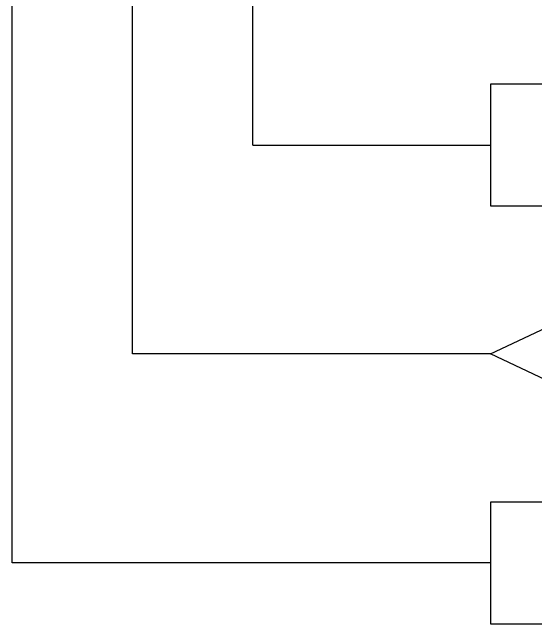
# Model space of a CAD drawing. Header units: millimetres. Extents: x 12318 to 17800, y 6541 to 10165.
# Drawn here: x 13148.7 to 13273.9, y 7039.1 to 7185.3 of the extents above; entities that cross this region are included whole.
import ezdxf

# ---------------------------------------------------------------- set-up
doc = ezdxf.new("R2010")
doc.units = ezdxf.units.MM
for name, color, linetype in [('CW LINE', 6, 'Continuous'), ('HW LINE', 1, 'Continuous'), ('Reference', 6, 'Continuous')]:
    doc.layers.add(name, color=color, linetype=linetype)

msp = doc.modelspace()

# ---------------------------------------------------------------- linework, layer by layer
at = {"layer": 'CW LINE'}
for q in [(13206.23, 7333.26), (13263.09, 7153.55)]:
    msp.add_line((13206.24, 7153.54), q, dxfattribs=at)
at = {"layer": 'HW LINE'}
for p, q in [((13148.72, 7053.61), (13148.72, 7333.26)), ((13177.48, 7103.58), (13177.48, 7333.26)), ((13263.09, 7103.58), (13177.48, 7103.58)), ((13263.09, 7053.61), (13148.72, 7053.61))]:
    msp.add_line(p, q, dxfattribs=at)
at = {"layer": 'Reference'}
for points in [[(13455.56, 7168.11), (13263.09, 7168.11), (13263.09, 7138.99), (13455.56, 7138.99), (13486.35, 7153.55)], [(13293.88, 7118.14), (13486.35, 7118.14), (13486.35, 7089.02), (13293.88, 7089.02), (13263.09, 7103.58)], [(13455.56, 7068.17), (13263.09, 7068.17), (13263.09, 7039.05), (13455.56, 7039.05), (13486.35, 7053.61)]]:
    msp.add_lwpolyline(points, close=True, dxfattribs=at)

doc.saveas('drawing.dxf')
